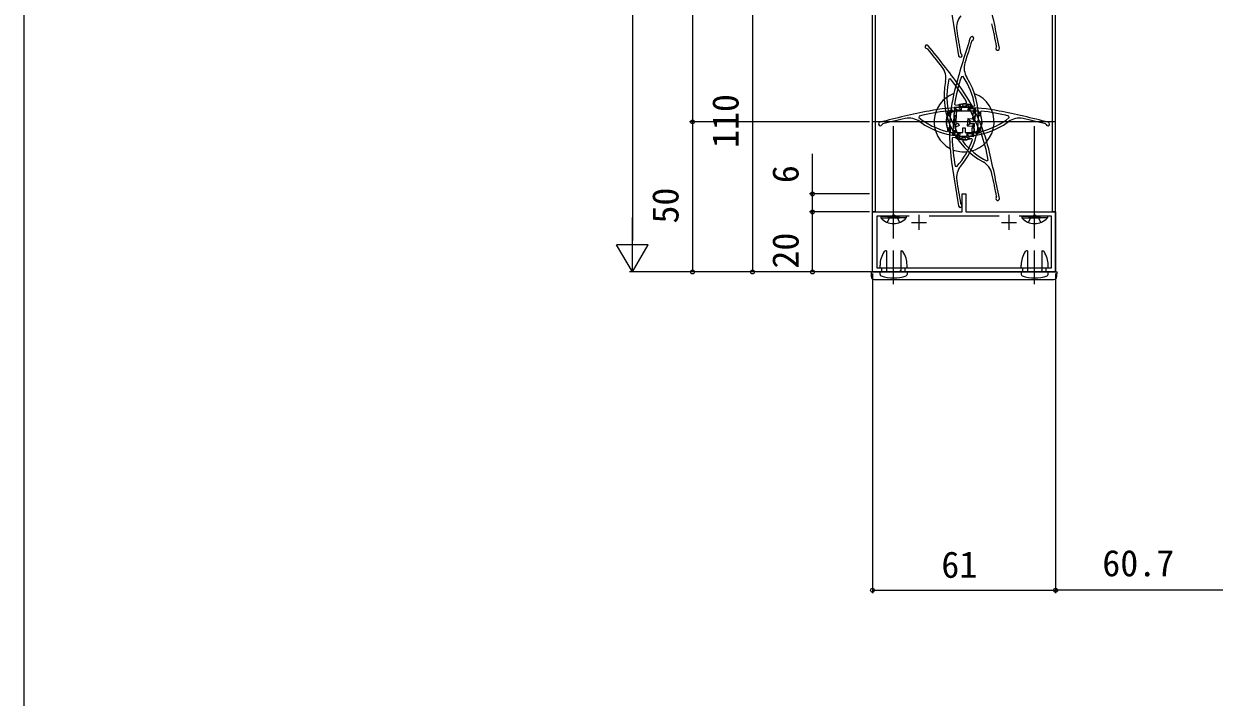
# Model space of a CAD drawing. Units: millimetres, scale not verified. Extents: x -525 to 525, y -783 to 778.
# Drawn here: x -525 to -128.4, y -170 to 54.3 of the extents above; entities that cross this region are included whole.
import ezdxf
from ezdxf.enums import TextEntityAlignment as Align

# ---------------------------------------------------------------- set-up
doc = ezdxf.new("R2010")
doc.units = ezdxf.units.MM
doc.header["$LTSCALE"] = 4
for name, color, linetype in [('0-2_YKK_11', 7, 'Continuous'), ('0-3_YKK_11E', 7, 'Continuous'), ('0-4_YKK_12', 2, 'Continuous'), ('0-5_YKK_13', 4, 'Continuous'), ('0-6_YKK_D', 6, 'Continuous'), ('0-7_YKK_ZWAK', 7, 'Continuous')]:
    doc.layers.add(name, color=color, linetype=linetype)
doc.styles.add('ＭＳ ゴシック', font='')
doc.styles.get('ＭＳ ゴシック').set_extended_font_data('MS Gothic')

msp = doc.modelspace()

# ---------------------------------------------------------------- linework, layer by layer
at = {"layer": '0-2_YKK_11'}
for p, q in [((-181.225, 21.619), (-242.225, 21.619)), ((-239.059, 20.72), (-238.85, 20.911)), ((-226.644, 23.555), (-226.755, 23.03)), ((-196.695, 23.03), (-196.806, 23.555)), ((-184.6, 20.911), (-184.391, 20.72)), ((-229.225, -11.881), (-224.225, -11.881)), ((-226.725, -14.381), (-226.725, -9.381)), ((-200.061, -9.781), (-223.389, -9.781)), ((-199.225, -11.881), (-194.225, -11.881)), ((-196.725, -14.381), (-196.725, -9.381))]:
    msp.add_line(p, q, dxfattribs=at)
for points in [[(-207.075, 25.169), (-216.375, 25.169), (-216.375, 23.619), (-217.175, 23.619), (-217.175, 24.997), (-217.394, 25.197)], [(-206.056, 25.197), (-206.275, 24.997), (-206.275, 23.619), (-207.075, 23.619), (-207.075, 25.169)], [(-217.422, 18.452), (-217.175, 18.647), (-217.175, 19.619), (-216.375, 19.619), (-216.375, 18.069), (-212.125, 18.069), (-212.125, 19.619), (-211.325, 19.619), (-211.325, 18.069), (-207.075, 18.069), (-207.075, 19.619), (-206.275, 19.619), (-206.275, 18.647), (-206.027, 18.452)], [(-230.061, -9.781), (-240.825, -9.781), (-240.825, -26.981), (-182.625, -26.981), (-182.625, -9.781), (-193.389, -9.781)]]:
    msp.add_lwpolyline(points, dxfattribs=at)
msp.add_lwpolyline([(-181.225, -28.381), (-242.225, -28.381), (-242.225, -8.381), (-212.325, -8.381), (-212.325, -2.381), (-211.125, -2.381), (-211.125, -8.381), (-181.225, -8.381)], close=True, dxfattribs=at)
for centre, radius, start, end in [((-165.117, -269.059), 299.997, 101.19807, 104.41002), ((-211.725, -33.631), 59.1, 95.50458, 104.62166), ((-211.725, -33.631), 60, 78.80191, 101.19809), ((-211.725, -33.631), 59.1, 75.37835, 84.49543), ((-258.333, -269.059), 299.997, 75.58998, 78.80192), ((-239.625, 20.919), 0.6, 104.40997, 340.58936), ((-165.117, -269.061), 299.199, 102.7935, 104.26668), ((-230.042, 16.859), 6, 53.78079, 102.79349), ((-211.725, 41.869), 24.1, 231.41589, 256.32575), ((-211.725, 41.869), 25, 233.78079, 306.21921), ((-211.725, 41.869), 24.1, 283.67425, 308.58411), ((-193.408, 16.859), 6, 77.2065, 126.2192), ((-258.333, -269.061), 299.199, 75.73332, 77.20651), ((-183.825, 20.919), 0.6, 199.41072, 75.59011)]:
    msp.add_arc(centre, radius, start, end, dxfattribs=at)
at = {"layer": '0-3_YKK_11E'}
for p, q in [((-209.126, 48.629), (-208.921, 48.824)), ((-224.092, 46.012), (-223.83, 45.903)), ((-212.734, 44.289), (-212.91, 44.511)), ((-200.903, 46.736), (-200.988, 46.466)), ((-216.275, 35.958), (-216.798, 35.838)), ((-212.084, 36.711), (-212.615, 36.637)), ((-204.094, 8.593), (-203.665, 8.916)), ((-214.697, 6.872), (-214.181, 6.724)), ((-200.903, -3.264), (-200.988, -3.534)), ((-212.734, -5.711), (-212.91, -5.489))]:
    msp.add_line(p, q, dxfattribs=at)
for points in [[(-206.542, 18.905), (-210.473, 27.334), (-211.877, 26.679), (-212.215, 27.404), (-210.966, 27.986), (-210.878, 28.269)], [(-217.003, 25.444), (-216.722, 25.302), (-215.841, 25.713), (-215.503, 24.988), (-216.907, 24.333), (-215.111, 20.481), (-213.706, 21.136), (-213.368, 20.411), (-214.773, 19.756), (-212.977, 15.904), (-211.572, 16.56), (-211.234, 15.834), (-212.116, 15.423), (-212.187, 15.117)], [(-214.942, 26.505), (-215.59, 17.228), (-214.044, 17.12), (-214.1, 16.322), (-215.475, 16.418), (-215.689, 16.213)], [(-214.898, 27.524), (-214.715, 27.291), (-213.34, 27.195), (-213.396, 26.397), (-214.942, 26.505)], [(-208.963, 15.715), (-209.14, 15.975), (-210.11, 16.043), (-210.054, 16.841), (-208.508, 16.733), (-208.211, 20.972), (-209.758, 21.081), (-209.702, 21.879), (-208.156, 21.77), (-207.859, 26.01), (-209.405, 26.118), (-209.349, 26.916), (-208.379, 26.848), (-208.168, 27.082)], [(-206.087, 17.993), (-206.36, 18.107), (-207.609, 17.525), (-207.947, 18.25), (-206.542, 18.905)]]:
    msp.add_lwpolyline(points, dxfattribs=at)
for centre, radius, start, end in [((81.497, 97.837), 299.997, 187.19807, 190.41002), ((-494.866, -8.986), 299.997, 10.58998, 13.80192), ((-208.254, 53.015), 6, 139.78079, 188.79349), ((81.498, 97.837), 299.199, 188.7935, 190.26668), ((-494.867, -8.986), 299.199, 10.73332, 12.20651), ((74.994, -45.152), 299.997, 161.58998, 164.80192), ((74.996, -45.152), 299.199, 161.73332, 163.20651), ((-209.08, 49.402), 0.6, 285.41072, 161.59011), ((-224.15, 46.609), 0.6, 39.40997, 275.58936), ((-455.473, -143.469), 299.199, 37.7935, 39.26668), ((-455.471, -143.468), 299.997, 36.19807, 39.41002), ((-212.973, 43.738), 0.6, 190.40997, 66.58936), ((-200.568, 46.037), 0.6, 134.41072, 10.59011), ((-223.78, 36.209), 6, 348.78079, 37.79349), ((-205.699, 39.56), 6, 163.2065, 212.2192), ((-193.372, 30.177), 24.1, 166.41589, 191.32575), ((-261.798, -1.731), 59.1, 30.50458, 39.62166), ((-156.609, 17.765), 59.1, 161.37835, 170.49543), ((-231.925, 23.032), 25, 319.78079, 32.21921), ((-231.925, 23.032), 24.1, 9.67425, 34.58411), ((-193.372, 30.177), 25, 168.78079, 241.21921), ((-156.609, 17.765), 60, 164.80191, 187.19809), ((-261.798, -1.731), 60, 13.80191, 36.19809), ((-156.609, 17.765), 59.1, 181.50458, 190.62166), ((-261.798, -1.731), 59.1, 10.37835, 19.49543), ((-231.925, 23.032), 24.1, 317.41589, 342.32575), ((-193.372, 30.177), 24.1, 218.67425, 243.58411), ((-494.866, -58.986), 299.997, 10.58998, 13.80192), ((81.497, 47.837), 299.997, 187.19807, 190.41002), ((-208.297, 3.007), 6, 12.2065, 61.2192), ((-208.254, 3.015), 6, 139.78079, 188.79349), ((-494.867, -58.986), 299.199, 10.73332, 12.20651), ((81.498, 47.837), 299.199, 188.7935, 190.26668), ((-200.568, -3.963), 0.6, 134.41072, 10.59011), ((-212.973, -6.262), 0.6, 190.40997, 66.58936)]:
    msp.add_arc(centre, radius, start, end, dxfattribs=at)
at = {"layer": '0-4_YKK_12'}
for p, q in [((-242.225, -28.381), (-242.225, 133.119)), ((-241.225, -8.381), (-241.225, 133.119)), ((-182.225, -8.381), (-182.225, 133.119)), ((-181.225, -28.381), (-181.225, 133.119)), ((-241.225, -8.381), (-242.225, -8.381)), ((-181.225, -8.381), (-182.225, -8.381)), ((-181.225, -28.381), (-242.225, -28.381))]:
    msp.add_line(p, q, dxfattribs=at)
at = {"layer": '0-5_YKK_13'}
for p, q in [((-214.667, 26.135), (-214.758, 24.838)), ((-213.349, 26.344), (-213.282, 27.31)), ((-212.607, 25.49), (-212.525, 26.656)), ((-210.313, 25.33), (-210.231, 26.495)), ((-209.459, 26.072), (-210.313, 25.33)), ((-210.313, 25.33), (-208.716, 25.218)), ((-209.459, 26.072), (-209.391, 27.038)), ((-209.459, 26.072), (-208.162, 25.981)), ((-208.716, 25.218), (-208.898, 22.624)), ((-208.162, 25.981), (-208.183, 25.682)), ((-207.974, 24.364), (-208.044, 23.367)), ((-235.225, -17.281), (-235.225, 20.219)), ((-210.494, 22.736), (-210.661, 20.342)), ((-210.661, 20.342), (-209.807, 21.084)), ((-210.661, 20.342), (-209.065, 20.23)), ((-210.494, 22.736), (-208.898, 22.624)), ((-210.494, 22.736), (-209.752, 21.882)), ((-209.752, 21.882), (-209.807, 21.084)), ((-209.807, 21.084), (-208.511, 20.993)), ((-209.752, 21.882), (-208.455, 21.791)), ((-209.065, 20.23), (-209.247, 17.637)), ((-208.532, 20.694), (-209.065, 20.23)), ((-208.898, 22.624), (-208.434, 22.091)), ((-208.511, 20.993), (-208.532, 20.694)), ((-208.434, 22.091), (-208.455, 21.791)), ((-188.225, -17.281), (-188.225, 20.219)), ((-215.267, 17.556), (-215.288, 17.257)), ((-213.991, 17.166), (-215.288, 17.257)), ((-214.733, 18.02), (-215.267, 17.556)), ((-213.137, 17.909), (-214.733, 18.02)), ((-213.991, 17.166), (-214.058, 16.2)), ((-213.137, 17.909), (-213.991, 17.166)), ((-213.137, 17.909), (-213.219, 16.743)), ((-210.843, 17.748), (-210.924, 16.582)), ((-210.843, 17.748), (-209.247, 17.637)), ((-210.1, 16.894), (-210.843, 17.748)), ((-210.1, 16.894), (-210.168, 15.928)), ((-210.1, 16.894), (-208.804, 16.804)), ((-208.783, 17.103), (-208.804, 16.804)), ((-208.323, 19.376), (-208.393, 18.379)), ((-239.475, -9.781), (-233.225, -9.781)), ((-239.475, -9.781), (-239.475, -10.29)), ((-239.475, -10.29), (-233.225, -10.29)), ((-230.975, -9.781), (-237.225, -9.781)), ((-230.975, -10.29), (-237.225, -10.29)), ((-230.975, -9.781), (-230.975, -10.29)), ((-192.475, -9.781), (-186.225, -9.781)), ((-192.475, -9.781), (-192.475, -10.29)), ((-192.475, -10.29), (-186.225, -10.29)), ((-183.975, -9.781), (-190.225, -9.781)), ((-183.975, -10.29), (-190.225, -10.29)), ((-183.975, -9.781), (-183.975, -10.29)), ((-181.225, -8.381), (-181.225, -25.881)), ((-237.625, -21.381), (-237.938, -21.381)), ((-237.625, -21.381), (-237.625, -26.981)), ((-235.225, -32.381), (-235.225, -21.186)), ((-232.825, -21.381), (-232.825, -26.981)), ((-232.825, -21.381), (-232.511, -21.381)), ((-190.625, -21.381), (-190.938, -21.381)), ((-190.625, -21.381), (-190.625, -26.981)), ((-188.225, -32.381), (-188.225, -21.186)), ((-185.825, -21.381), (-185.825, -26.981)), ((-185.825, -21.381), (-185.511, -21.381)), ((-239.725, -26.881), (-239.725, -26.081)), ((-239.725, -26.881), (-239.525, -26.981)), ((-239.525, -26.981), (-239.125, -27.181)), ((-239.125, -28.381), (-239.125, -27.181)), ((-237.625, -26.981), (-237.625, -27.881)), ((-232.825, -26.981), (-232.825, -27.881)), ((-230.925, -26.981), (-231.325, -27.181)), ((-231.325, -28.381), (-231.325, -27.181)), ((-230.725, -26.881), (-230.925, -26.981)), ((-230.725, -26.881), (-230.725, -26.081)), ((-192.725, -26.881), (-192.725, -26.081)), ((-192.725, -26.881), (-192.525, -26.981)), ((-192.525, -26.981), (-192.125, -27.181)), ((-192.125, -28.381), (-192.125, -27.181)), ((-190.625, -26.981), (-190.625, -27.881)), ((-185.825, -26.981), (-185.825, -27.881)), ((-183.925, -26.981), (-184.325, -27.181)), ((-184.325, -28.381), (-184.325, -27.181)), ((-183.725, -26.881), (-183.925, -26.981)), ((-183.725, -26.881), (-183.725, -26.081)), ((-242.725, -28.381), (-242.643, -29.933)), ((-242.725, -28.381), (-180.725, -28.381)), ((-242.725, -28.381), (-242.643, -29.933)), ((-241.645, -30.881), (-181.805, -30.881)), ((-239.725, -29.163), (-239.725, -28.381)), ((-239.125, -28.381), (-239.725, -28.381)), ((-233.325, -28.381), (-237.125, -28.381)), ((-230.725, -28.381), (-231.325, -28.381)), ((-230.725, -28.381), (-230.725, -29.163)), ((-192.725, -28.381), (-192.725, -29.163)), ((-192.725, -28.381), (-192.125, -28.381)), ((-190.125, -28.381), (-186.325, -28.381)), ((-184.325, -28.381), (-183.725, -28.381)), ((-183.725, -29.163), (-183.725, -28.381)), ((-180.806, -29.933), (-180.725, -28.381)), ((-180.806, -29.933), (-180.725, -28.381))]:
    msp.add_line(p, q, dxfattribs=at)
for points in [[(-214.758, 24.838), (-215.057, 24.859), (-215.127, 23.862), (-214.827, 23.841), (-215.106, 19.851), (-215.406, 19.872), (-215.475, 18.874), (-215.176, 18.853), (-215.267, 17.556)], [(-212.607, 25.49), (-214.203, 25.602), (-214.733, 18.02)], [(-214.646, 26.435), (-214.667, 26.135), (-214.203, 25.602)], [(-212.607, 25.49), (-213.349, 26.344), (-214.646, 26.435)], [(-213.282, 27.31), (-212.903, 26.991), (-212.525, 26.656)], [(-210.231, 26.495), (-209.811, 26.775), (-209.391, 27.038)], [(-207.974, 24.364), (-208.273, 24.385), (-208.183, 25.682), (-208.716, 25.218)], [(-208.323, 19.376), (-208.622, 19.397), (-208.532, 20.694)], [(-208.434, 22.091), (-208.343, 23.388), (-208.044, 23.367)], [(-213.219, 16.743), (-213.639, 16.463), (-214.058, 16.2)], [(-210.168, 15.928), (-210.547, 16.247), (-210.924, 16.582)], [(-209.247, 17.637), (-208.783, 17.103), (-208.692, 18.4), (-208.393, 18.379)], [(-237.3, -11.877), (-236.37, -9.97), (-235.225, -9.361)], [(-233.15, -11.877), (-234.08, -9.97), (-235.225, -9.361)], [(-190.3, -11.877), (-189.37, -9.97), (-188.225, -9.361)], [(-186.15, -11.877), (-187.08, -9.97), (-188.225, -9.361)]]:
    msp.add_lwpolyline(points, dxfattribs=at)
for centre, radius, start, end in [((-211.725, 21.619), 10, 109.88617, 242.11383), ((-211.725, 21.619), 10, 282.48691, 69.51309), ((-211.725, 21.619), 6, 136.47968, 215.52032), ((-211.725, 21.619), 5.9, 137.84096, 214.15904), ((-211.725, 21.619), 6, 61.27604, 110.72396), ((-211.725, 21.619), 5.9, 105.29964, 108.52256), ((-211.725, 21.619), 5.9, 66.70036, 105.29964), ((-211.725, 21.619), 5.1, 72.96829, 99.03171), ((-211.725, 21.619), 5.9, 63.47744, 66.70036), ((-211.725, 21.619), 6, 313.42296, 38.57704), ((-211.725, 21.619), 5.9, 314.92318, 37.07682), ((-211.725, 21.619), 6, 241.27604, 290.72396), ((-211.725, 21.619), 5.9, 243.47744, 246.70036), ((-211.725, 21.619), 5.9, 246.70036, 285.29964), ((-211.725, 21.619), 5.1, 252.96829, 279.03171), ((-211.725, 21.619), 5.9, 285.29964, 288.52256), ((-211.725, 21.619), 10, 248.0663, 276.06034), ((-235.225, -6.75), 5.531, 219.79413, 320.20587), ((-188.225, -6.75), 5.531, 219.79413, 320.20587), ((-231.725, -26.081), 8, 145.9442, 180), ((-237.938, -21.881), 0.5, 90, 145.9442), ((-232.511, -21.881), 0.5, 34.0558, 90), ((-238.725, -26.081), 8, 0, 34.0558), ((-184.725, -26.081), 8, 145.9442, 180), ((-190.938, -21.881), 0.5, 90, 145.9442), ((-185.511, -21.881), 0.5, 34.0558, 90), ((-191.725, -26.081), 8, 0, 34.0558), ((-241.645, -29.881), 1, 183, 270), ((-241.645, -29.881), 1, 183, 270), ((-239.225, -29.163), 0.5, 180, 249.64559), ((-235.225, -18.381), 12, 249.64559, 290.35441), ((-237.125, -27.881), 0.5, 180, 270), ((-233.325, -27.881), 0.5, 270, 0), ((-231.225, -29.163), 0.5, 290.35441, 0), ((-192.225, -29.163), 0.5, 180, 249.64559), ((-188.225, -18.381), 12, 249.64559, 290.35441), ((-190.125, -27.881), 0.5, 180, 270), ((-186.325, -27.881), 0.5, 270, 0), ((-184.225, -29.163), 0.5, 290.35441, 0), ((-181.805, -29.881), 1, 270, 357), ((-181.805, -29.881), 1, 270, 357)]:
    msp.add_arc(centre, radius, start, end, dxfattribs=at)
at = {"layer": '0-6_YKK_D'}
for p, q in [((-322.225, 361.119), (-322.225, -17.881)), ((-302.225, 321.619), (-302.225, 21.619)), ((-282.225, 81.619), (-282.225, -28.381)), ((-243.225, 21.619), (-303.225, 21.619)), ((-243.225, 21.619), (-303.225, 21.619)), ((-302.225, 21.619), (-302.225, -28.381)), ((-243.225, -2.381), (-263.225, -2.381)), ((-322.225, -28.381), (-322.225, -10.194)), ((-243.225, -8.381), (-263.225, -8.381)), ((-243.225, -8.381), (-263.225, -8.381)), ((-262.225, -28.381), (-262.225, -8.381)), ((-322.225, -28.381), (-327.475, -19.288)), ((-316.975, -19.288), (-327.475, -19.288)), ((-322.225, -28.381), (-316.975, -19.288)), ((-242.725, -28.381), (-323.225, -28.381)), ((-243.225, -28.381), (-303.225, -28.381)), ((-243.307, -28.381), (-283.225, -28.381)), ((-243.225, -28.381), (-263.225, -28.381)), ((-242.225, -28.881), (-242.225, -135.38)), ((-181.225, -28.881), (-181.225, -135.38)), ((-181.225, -28.881), (-181.225, -135.38)), ((-242.225, -134.38), (-181.225, -134.38)), ((-120.514, -134.38), (-181.225, -134.38))]:
    msp.add_line(p, q, dxfattribs=at)
msp.add_lwpolyline([(-262.225, -8.381), (-262.225, -2.381), (-262.225, 10.987)], dxfattribs=at)
for centre in [(-302.225, 21.619), (-302.225, 21.619), (-262.225, -2.381), (-262.225, -8.381), (-262.225, -8.381), (-302.225, -28.381), (-282.225, -28.381), (-262.225, -28.381), (-242.225, -134.38), (-181.225, -134.38), (-181.225, -134.38)]:
    msp.add_circle(centre, 0.637, dxfattribs=at)
at = {"layer": '0-7_YKK_ZWAK'}
msp.add_line((-525, 747.2), (-525, -782.8), dxfattribs=at)

# ---------------------------------------------------------------- texts
at = {"layer": '0-6_YKK_D', "style": 'ＭＳ ゴシック'}
for s, p in [('110', (-284.225, 12.915)), ('6', (-264.225, 1.215)), ('50', (-304.225, -12.245)), ('20', (-264.225, -27.245))]:
    msp.add_text(s, height=8.798, rotation=90, dxfattribs=at).set_placement(p, align=Align.BOTTOM_LEFT)
for s, p in [('61', (-219.293, -132.88)), ('60.7', (-165.665, -132.38))]:
    msp.add_text(s, height=8.798, dxfattribs=at).set_placement(p, align=Align.BOTTOM_LEFT)

doc.saveas('drawing.dxf')
